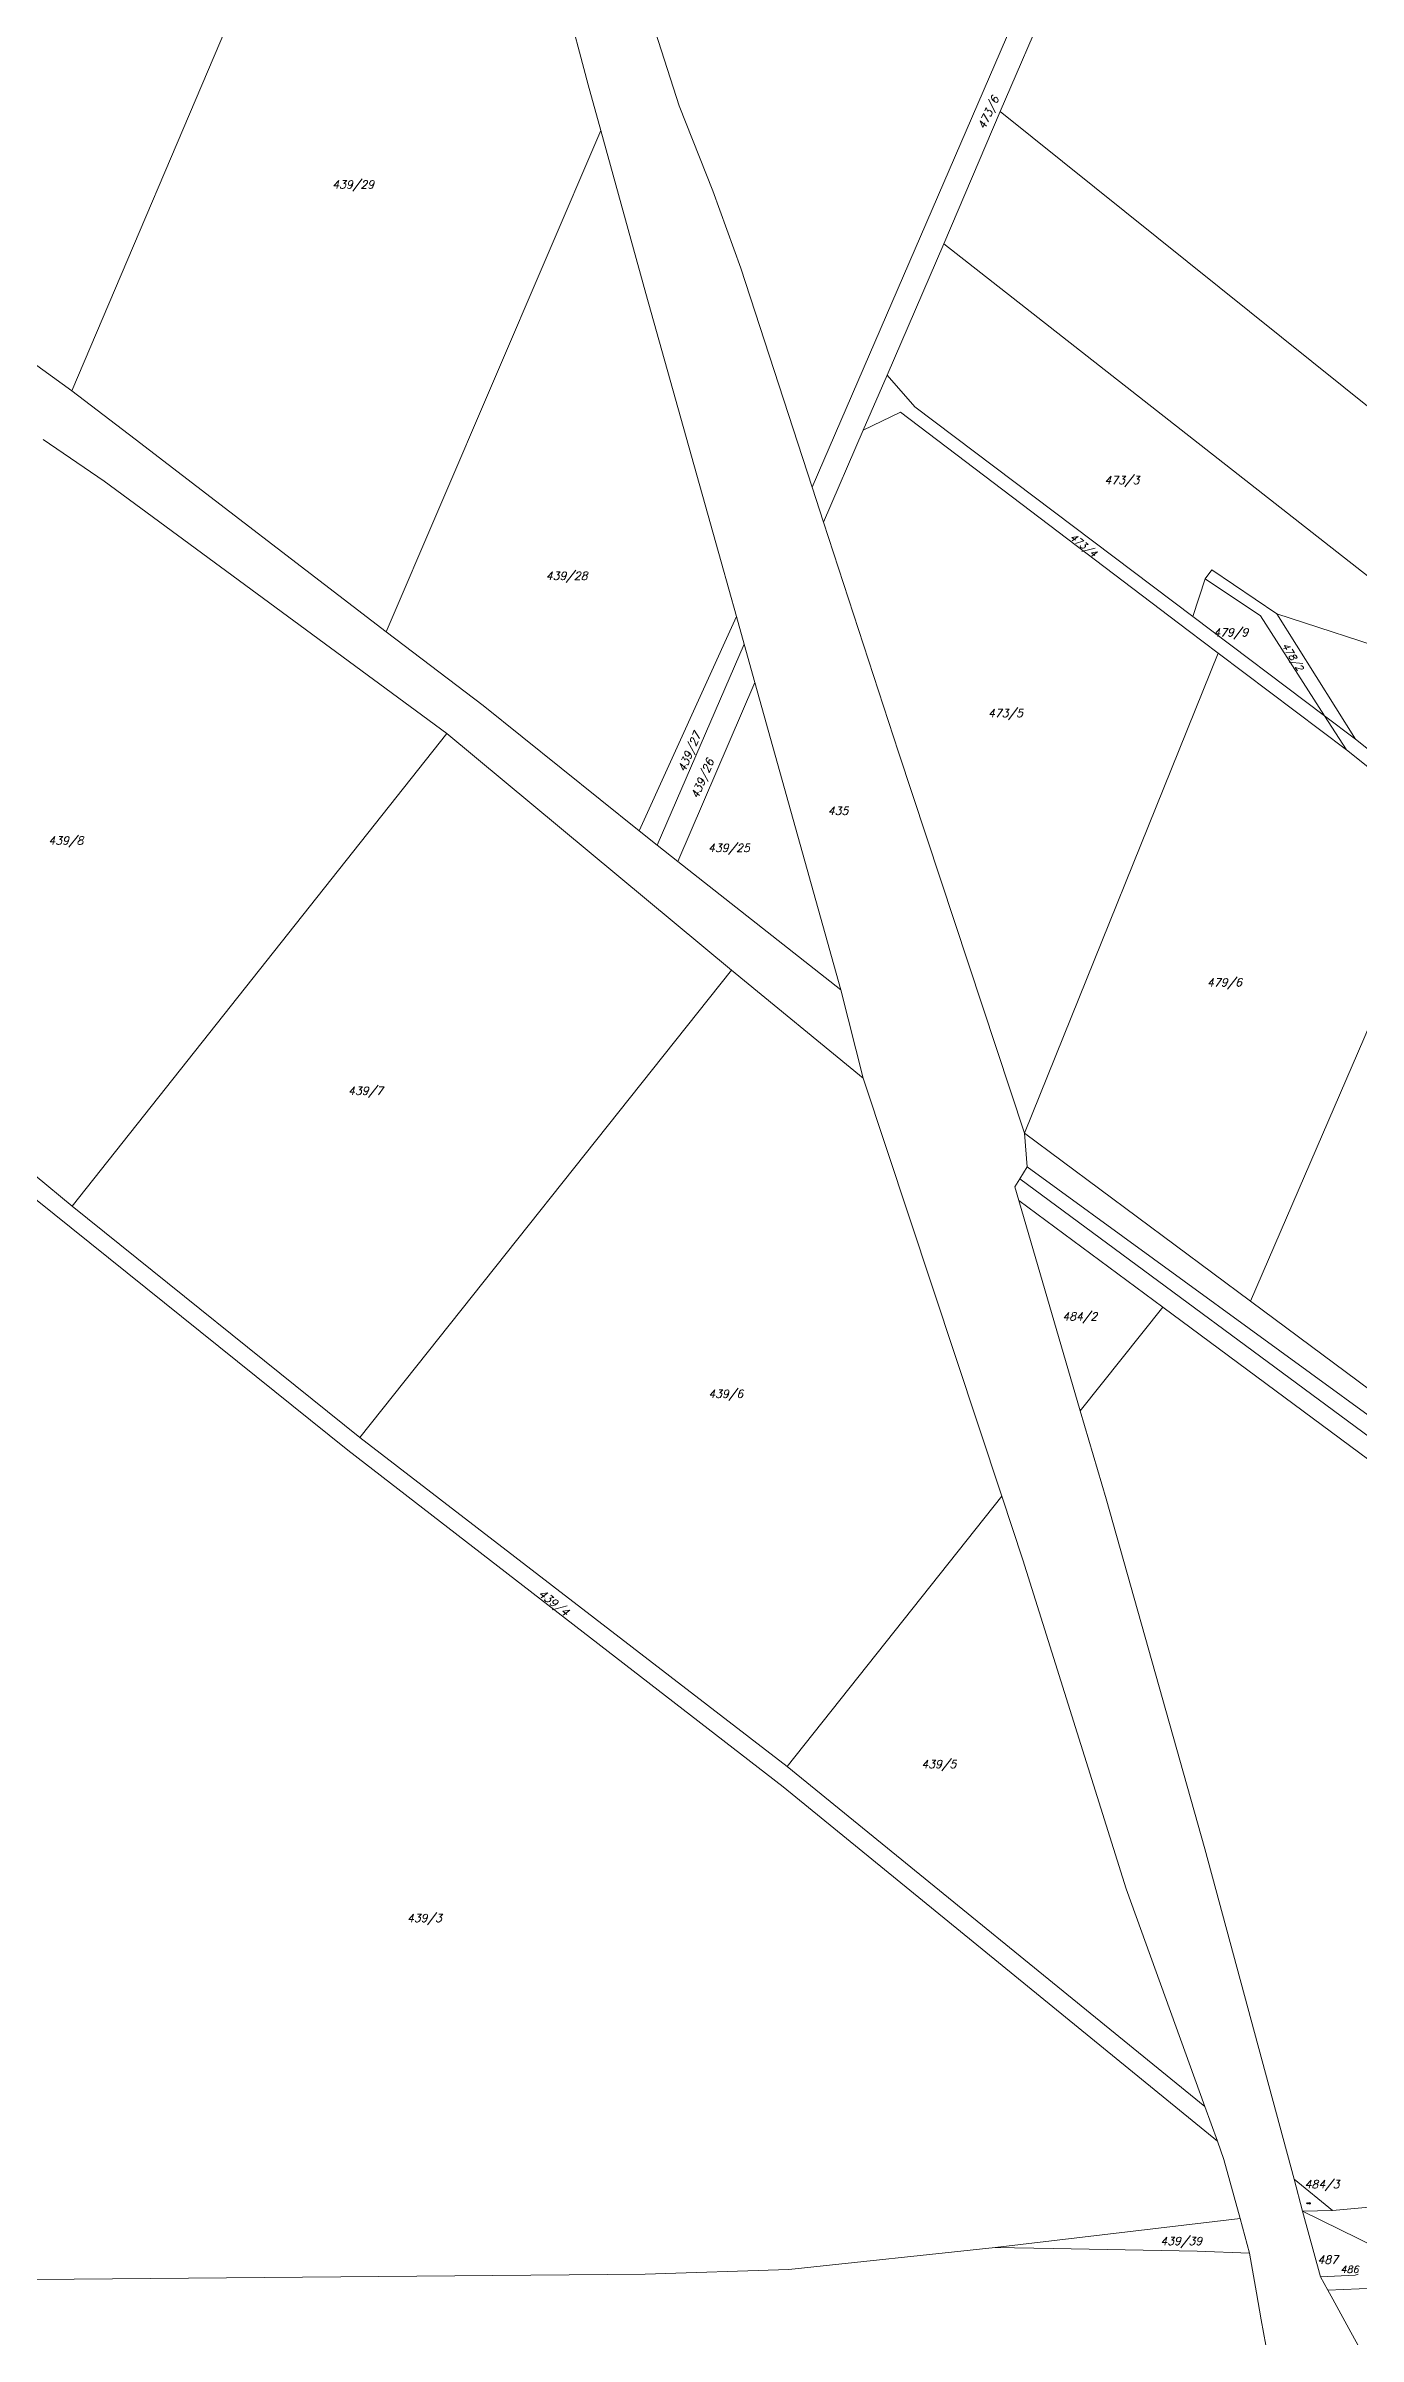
# Model space of a CAD drawing. Header units: millimetres. Extents: x -626414 to -622734, y -1174816 to -1171998.
# Drawn here: x -625760.3 to -625481.5, y -1173485 to -1172998.4 of the extents above; entities that cross this region are included whole.
import ezdxf
from ezdxf.enums import TextEntityAlignment as Align

# ---------------------------------------------------------------- set-up
doc = ezdxf.new("R2010")
doc.units = ezdxf.units.MM
doc.layers.add('Dobrinsko_hranice parcel', color=7, linetype='Continuous', lineweight=0)
doc.layers.add('Dobrinsko_parcelní čísla', color=7, linetype='Continuous', lineweight=0)
doc.styles.add('Style-ITALICS', font='ITALICS.shx')

msp = doc.modelspace()

# ---------------------------------------------------------------- linework, layer by layer
at = {"layer": 'Dobrinsko_hranice parcel', "color": 7, "linetype": 'Continuous', "lineweight": 13}
for p, q in [((-625754.83, -1173071.74), (-625683.39, -1172903.71)), ((-625597.55, -1173092.17), (-625525.51, -1172925.57)), ((-625519.33, -1172923.46), (-625557.6, -1173012.43)), ((-625645.13, -1173006.75), (-625654.69, -1172970.39)), ((-625632.11, -1172991.57), (-625625.77, -1173011.21)), ((-625642.45, -1173016.45), (-625645.13, -1173006.75)), ((-625625.77, -1173011.21), (-625618.62, -1173029.27)), ((-625557.6, -1173012.43), (-625569.56, -1173040.53)), ((-625213.65, -1173288.4), (-625557.6, -1173012.43)), ((-625642.45, -1173016.45), (-625688.01, -1173122.9)), ((-625632.89, -1173051.05), (-625642.45, -1173016.45)), ((-625618.62, -1173029.27), (-625612.7, -1173045.68)), ((-625569.56, -1173040.53), (-625581.58, -1173068.4)), ((-625569.56, -1173040.53), (-625446.44, -1173137.04)), ((-625754.83, -1173071.74), (-625790.67, -1173045.75)), ((-625612.7, -1173045.68), (-625597.55, -1173092.17)), ((-625616.88, -1173108.09), (-625632.89, -1173051.05)), ((-625741.35, -1173082), (-625754.83, -1173071.74)), ((-625581.58, -1173068.4), (-625586.73, -1173080.09)), ((-625581.58, -1173068.4), (-625575.69, -1173075.15)), ((-625578.76, -1173076.29), (-625586.73, -1173080.09)), ((-625517.64, -1173122.68), (-625578.76, -1173076.29)), ((-625575.69, -1173075.15), (-625516.65, -1173119.67)), ((-625760.87, -1173082.1), (-625747.94, -1173090.94)), ((-625688.01, -1173122.9), (-625741.35, -1173082)), ((-625586.73, -1173080.09), (-625595.12, -1173099.63)), ((-625747.94, -1173090.94), (-625675.17, -1173144.51)), ((-625597.55, -1173092.17), (-625595.12, -1173099.63)), ((-625595.12, -1173099.63), (-625579.19, -1173148.52)), ((-625613.64, -1173119.66), (-625616.88, -1173108.09)), ((-625514.04, -1173111.65), (-625516.65, -1173119.67)), ((-625512.66, -1173109.75), (-625514.04, -1173111.65)), ((-625502.31, -1173119.54), (-625514.04, -1173111.65)), ((-625498.84, -1173119.1), (-625512.66, -1173109.75)), ((-625634.28, -1173165.23), (-625613.64, -1173119.66)), ((-625611.99, -1173125.56), (-625613.64, -1173119.66)), ((-625516.65, -1173119.67), (-625488.69, -1173140.76)), ((-625488.69, -1173140.76), (-625502.31, -1173119.54)), ((-625482.08, -1173145.74), (-625498.84, -1173119.1)), ((-625472.28, -1173127.78), (-625498.84, -1173119.1)), ((-625667.44, -1173138.6), (-625688.01, -1173122.9)), ((-625630.45, -1173168.24), (-625611.99, -1173125.56)), ((-625609.73, -1173133.66), (-625611.99, -1173125.56)), ((-625511.32, -1173127.43), (-625517.64, -1173122.68)), ((-625552.44, -1173229.44), (-625511.32, -1173127.43)), ((-625484.03, -1173148.01), (-625511.32, -1173127.43)), ((-625609.73, -1173133.66), (-625626.06, -1173171.7)), ((-625591.46, -1173198.96), (-625609.73, -1173133.66)), ((-625634.28, -1173165.23), (-625667.44, -1173138.6)), ((-625488.69, -1173140.76), (-625482.08, -1173145.74)), ((-625484.03, -1173148.01), (-625488.69, -1173140.76)), ((-625754.75, -1173244.92), (-625675.17, -1173144.51)), ((-625675.17, -1173144.51), (-625614.64, -1173194.78)), ((-625406.83, -1173205.75), (-625482.08, -1173145.74)), ((-625579.19, -1173148.52), (-625552.44, -1173229.44)), ((-625461.62, -1173165.94), (-625484.03, -1173148.01)), ((-625630.45, -1173168.24), (-625634.28, -1173165.23)), ((-625626.06, -1173171.7), (-625630.45, -1173168.24)), ((-625461.62, -1173165.94), (-625504.43, -1173265.1)), ((-625591.46, -1173198.96), (-625626.06, -1173171.7)), ((-625693.6, -1173294.07), (-625614.64, -1173194.78)), ((-625614.64, -1173194.78), (-625586.71, -1173217.77)), ((-625586.71, -1173217.77), (-625591.46, -1173198.96)), ((-625801.41, -1173206.4), (-625754.75, -1173244.92)), ((-625696.14, -1173296.78), (-625801.45, -1173212.19)), ((-625557.23, -1173306.56), (-625586.71, -1173217.77)), ((-625504.43, -1173265.1), (-625552.44, -1173229.44)), ((-625552.44, -1173229.44), (-625551.86, -1173236.54)), ((-625551.86, -1173236.54), (-625553.43, -1173239.11)), ((-625427.66, -1173327.1), (-625551.86, -1173236.54)), ((-625553.43, -1173239.11), (-625554.48, -1173240.81)), ((-625554.48, -1173240.81), (-625553.64, -1173243.69)), ((-625430.13, -1173330.25), (-625553.43, -1173239.11)), ((-625754.75, -1173244.92), (-625693.6, -1173294.07)), ((-625523.05, -1173266.36), (-625553.64, -1173243.69)), ((-625553.64, -1173243.69), (-625540.58, -1173288.4)), ((-625540.58, -1173288.4), (-625523.05, -1173266.36)), ((-625432.61, -1173333.39), (-625523.05, -1173266.36)), ((-625425.34, -1173323.85), (-625504.43, -1173265.1)), ((-625540.58, -1173288.4), (-625535.11, -1173307.11)), ((-625693.6, -1173294.07), (-625602.84, -1173363.92)), ((-625603.71, -1173368.24), (-625696.14, -1173296.78)), ((-625602.84, -1173363.92), (-625557.23, -1173306.56)), ((-625552.76, -1173320.02), (-625557.23, -1173306.56)), ((-625535.11, -1173307.11), (-625514.12, -1173381.44)), ((-625530.85, -1173389.9), (-625552.76, -1173320.02)), ((-625602.84, -1173363.92), (-625514.12, -1173436.18)), ((-625511.46, -1173443.51), (-625603.71, -1173368.24)), ((-625514.12, -1173381.44), (-625495.17, -1173451.62)), ((-625514.12, -1173436.18), (-625530.85, -1173389.9)), ((-625511.46, -1173443.51), (-625514.12, -1173436.18)), ((-625510.06, -1173447.4), (-625511.46, -1173443.51)), ((-625506.64, -1173459.95), (-625510.06, -1173447.4)), ((-625371.42, -1173447.48), (-625487.02, -1173458.27)), ((-625495.17, -1173451.62), (-625487.02, -1173458.27)), ((-625495.17, -1173451.62), (-625493.35, -1173458.38)), ((-625506.64, -1173459.95), (-625558.64, -1173466.11)), ((-625504.63, -1173467.35), (-625506.64, -1173459.95)), ((-625487.02, -1173458.27), (-625493.35, -1173458.38)), ((-625473.64, -1173468.12), (-625493.35, -1173458.38)), ((-625493.35, -1173458.38), (-625489.57, -1173472.38)), ((-625558.64, -1173466.11), (-625602.5, -1173470.77)), ((-625546.36, -1173466.34), (-625558.64, -1173466.11)), ((-625515.72, -1173466.87), (-625546.36, -1173466.34)), ((-625504.63, -1173467.35), (-625515.72, -1173466.87)), ((-625632.98, -1173471.82), (-625779.18, -1173473.08)), ((-625602.5, -1173470.77), (-625632.98, -1173471.82)), ((-625503.13, -1173475.78), (-625504.63, -1173467.35)), ((-625481.52, -1173471.78), (-625482.15, -1173471.97)), ((-625502.12, -1173481.48), (-625503.13, -1173475.78)), ((-625482.15, -1173471.97), (-625489.57, -1173472.38)), ((-625489.57, -1173472.38), (-625488.02, -1173475.17)), ((-625488.02, -1173475.17), (-625450.82, -1173473.67)), ((-625488.02, -1173475.17), (-625486.94, -1173477.13)), ((-625500.69, -1173489.53), (-625502.12, -1173481.48)), ((-625486.94, -1173477.13), (-625483.52, -1173483.31)), ((-625483.52, -1173483.31), (-625481.53, -1173486.91))]:
    msp.add_line(p, q, dxfattribs=at)

# ---------------------------------------------------------------- texts
at = {"layer": 'Dobrinsko_parcelní čísla', "color": 7, "linetype": 'Continuous', "lineweight": 0, "style": 'Style-ITALICS'}
for s, height, rotation, p in [('473/6', 1.7, 65, (-625559.354, -1173013.019)), ('473/4', 1.5, 322, (-625540.36, -1173105.095)), ('478/2', 1.5, 302, (-625496.078, -1173128.618)), ('439/27', 1.7, 67, (-625622.848, -1173148.796)), ('439/26', 1.7, 67, (-625620.088, -1173154.456)), ('439/4', 1.7, 322, (-625652.931, -1173329.804))]:
    msp.add_text(s, height=height, rotation=rotation, dxfattribs=at).set_placement(p, align=Align.CENTER)
for s, height, p in [('439/29', 1.7, (-625695.04, -1173028.765)), ('473/3', 1.7, (-625531.73, -1173091.545)), ('439/28', 1.7, (-625649.68, -1173111.875)), ('479/9', 1.7, (-625508.6, -1173123.895)), ('473/5', 1.7, (-625556.47, -1173141.045)), ('435', 1.7, (-625592.03, -1173161.795)), ('439/8', 1.7, (-625756.07, -1173168.125)), ('439/25', 1.7, (-625615.21, -1173169.685)), ('479/6', 1.7, (-625509.93, -1173198.235)), ('439/7', 1.7, (-625692.41, -1173221.255)), ('484/2', 1.7, (-625540.68, -1173269.185)), ('439/6', 1.7, (-625615.88, -1173285.625)), ('439/5', 1.7, (-625570.62, -1173364.295)), ('439/3', 1.7, (-625679.9, -1173396.985)), ('484/3', 1.7, (-625489.22, -1173453.535)), ('484/3', 0.2, (-625492.1, -1173456.82)), ('439/39', 1.7, (-625519.12, -1173465.595)), ('487', 1.7, (-625488, -1173469.555)), ('486', 1.5, (-625483.38, -1173471.535))]:
    msp.add_text(s, height=height, dxfattribs=at).set_placement(p, align=Align.CENTER)

doc.saveas('drawing.dxf')
